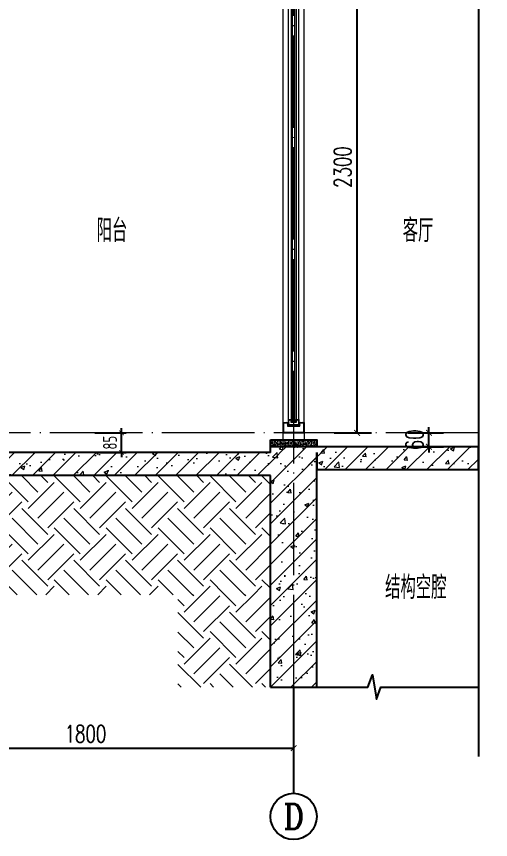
# Model space of a CAD drawing. Extents: x -668857 to 185752, y -270966 to 286822.
# Drawn here: x 47798 to 49847, y 121525 to 125086 of the extents above; entities that cross this region are included whole.
import ezdxf
from ezdxf.enums import TextEntityAlignment as Align

# ---------------------------------------------------------------- set-up
doc = ezdxf.new("R2010")
doc.units = 0
doc.header["$LTSCALE"] = 1000
doc.linetypes.add('DOTE', pattern=[2.42, 2, -0.2, 0.02, -0.2])
doc.layers.get('0').update_dxf_attribs({"linetype": 'CONTINUOUS'})
doc.layers.get('DEFPOINTS').update_dxf_attribs({"linetype": 'CONTINUOUS'})
for name, color, linetype in [('A-AXIS_TEXT', 7, 'CONTINUOUS'), ('AXIS', 3, 'CONTINUOUS'), ('DIM', 2, 'CONTINUOUS'), ('DIM_SYMB', 3, 'CONTINUOUS'), ('PUB_DIM', 3, 'CONTINUOUS'), ('PUB_TEXT', 2, 'CONTINUOUS'), ('WALL', 5, 'CONTINUOUS'), ('立面-看线', 251, 'CONTINUOUS')]:
    doc.layers.add(name, color=color, linetype=linetype)
for name, color, linetype, lineweight in [('AXIS_TEXT', 7, 'CONTINUOUS', 20), ('DOTE', 19, 'DOTE', 9), ('PUB_HATCH', 8, 'CONTINUOUS', 9), ('S_WINDOW', 144, 'CONTINUOUS', 15), ('填充', 251, 'CONTINUOUS', 5), ('细细', 250, 'CONTINUOUS', 0)]:
    doc.layers.add(name, color=color, linetype=linetype, lineweight=lineweight)
doc.styles.add('_TCH_AXIS', font='COMPLEX', dxfattribs={"bigfont": 'GBCBIG'})
doc.styles.add('_TCH_DIM_T3', font='SIMPLEX', dxfattribs={"width": 0.705882, "bigfont": 'GBCBIG'})
doc.styles.add('COMPLEX', font='COMPLEX')
doc.styles.add('TSSD_DIMENSION', font='Tssdeng.shx', dxfattribs={"width": 0.7, "bigfont": 'tssdchn.shx'})
doc.styles.add('TSSD_REIN', font='tssdeng.shx', dxfattribs={"width": 0.7, "height": 300, "bigfont": 'tssdchn.shx'})
doc.dimstyles.new('_TCH_ARCH&&25', dxfattribs={"dimtxt": 74.375, "dimasz": 25, "dimexe": 62.5, "dimexo": 75, "dimgap": 25, "dimtad": 1, "dimdec": 0, "dimzin": 0, "dimdsep": 46, "dimtxsty": '_TCH_DIM_T3', "dimblk": 'ARCHTICK', "dimcen": 0.09, "dimclrt": 7, "dimazin": 0, "dimtfac": 1, "dimtdec": 0, "dimtix": 1, "dimtmove": 2, "dimatfit": 3, "dimldrblk": 'ARCHTICK', "dimfxl": 1, "dimtolj": 1, "dimtzin": 0, "dimarcsym": 0})
doc.dimstyles.new('TSSD_20_20', dxfattribs={"dimtxt": 60, "dimasz": 20, "dimexe": 20, "dimexo": 50, "dimgap": 20, "dimtad": 1, "dimdec": 0, "dimzin": 0, "dimdsep": 46, "dimtxsty": 'TSSD_DIMENSION', "dimblk": 'ARCHTICK', "dimblk1": 'ARCHTICK', "dimblk2": 'ARCHTICK', "dimcen": 0, "dimdle": 20, "dimclrt": 7, "dimadec": 0, "dimazin": 0, "dimtfac": 1, "dimtdec": 0, "dimtix": 1, "dimtmove": 2, "dimatfit": 3, "dimfxl": 1, "dimtolj": 1, "dimtzin": 0, "dimarcsym": 0})
pattern_1 = [(315, (145053.3697, 680712.4302), (-1.76776695, -1.76776695), []), (315, (145054.5482, 680712.4302), (-1.76776695, -1.76776695), [])]
pattern_2 = [(315, (145053.3697, 678374.192), (-1.76776695, -1.76776695), []), (315, (145054.5482, 678374.192), (-1.76776695, -1.76776695), [])]
pattern_3 = [(45, (-818212.95, 249270.64), (0, 224.506403), [158.75, -158.75]), (45, (-818255.04, 249312.74), (0, 224.506403), [158.75, -158.75]), (45, (-818297.14, 249354.83), (0, 224.506403), [158.75, -158.75]), (135, (-818297.14, 249382.9), (-224.506403, 0), [158.75, -158.75]), (135, (-818255.04, 249424.99), (-224.506403, 0), [158.75, -158.75]), (135, (-818212.95, 249467.09), (-224.506403, 0), [158.75, -158.75])]
pattern_4 = [(45, (-525879.05, 291727.59), (-44.194174, 44.194174), []), (50, (-525879.05, 291727.59), (179.315046, -15.688034), [18.75, -206.25]), (355, (-525879.05, 291727.6), (-34.687833, 188.048033), [15, -165]), (100.4514, (-525864.1, 291726.28), (144.627345, 172.359886), [15.93505, -175.28553]), (46.1842, (-525879.05, 291777.6), (266.81026, -41.37975), [28.125, -309.375]), (96.6356, (-525856.82, 291774.14), (233.66568, 243.52947), [23.90257, -262.92825]), (351.1842, (-525879.05, 291777.6), (233.66549, 243.52965), [22.5, -247.5]), (21, (-525854.05, 291765.09), (149.226763, -100.654723), [18.75, -206.25]), (326, (-525854.05, 291765.1), (60.828833, 181.28751), [15, -165]), (71.4514, (-525841.61, 291756.7), (210.055657, 80.632624), [15.93505, -175.28553]), (37.5, (-525879.05, 291727.59), (3.039964, 83.2234635), [0, -163, 0, -167.5, 0, -165.625]), (7.5, (-525879.05, 291727.59), (65.767384, 98.602928), [0, -95.5, 0, -159.25, 0, -63.125]), (327.5, (-525934.8, 291727.59), (133.455609, -5.638718), [0, -62.5, 0, -195, 0, -258.75]), (317.5, (-525959.8, 291727.59), (145.796542, 25.026246), [0, -81.25, 0, -129.5, 0, -183.75])]

# ---------------------------------------------------------------- blocks, each defined once
blk = doc.blocks.new('afzdfsregf')
at = {"layer": '细细'}
h = blk.add_hatch(dxfattribs=at)
h.set_pattern_fill('金属', color=256, style=0)
h.set_pattern_definition(pattern_1)
h.paths.add_polyline_path([(221063.8, 608913.8), (221043.8, 608913.8), (221043.8, 608927.3), (220993.8, 608927.3), (220993.8, 608913.8), (220973.8, 608913.8), (220973.8, 608958.8), (221063.8, 608958.8)])
h.paths.add_polyline_path([(221045.8, 608929.3), (221045.8, 608915.8), (221061.8, 608915.8), (221061.8, 608956.8), (220975.8, 608956.8), (220975.8, 608915.8), (220991.8, 608915.8), (220991.8, 608929.3)], flags=16)
h = blk.add_hatch(dxfattribs=at)
h.set_pattern_fill('金属', color=256, style=0)
h.set_pattern_definition(pattern_1)
h.paths.add_polyline_path([(220996.3, 608925.3), (220996.3, 608900.3), (221008.3, 608900.3), (221008.3, 608910.3), (221029.3, 608910.3), (221029.3, 608900.3), (221041.3, 608900.3), (221041.3, 608925.3)])
h.paths.add_polyline_path([(221039.3, 608923.3), (221039.3, 608902.3), (221031.3, 608902.3), (221031.3, 608912.3), (221006.3, 608912.3), (221006.3, 608902.3), (220998.3, 608902.3), (220998.3, 608923.3)], flags=16)
h = blk.add_hatch(color=256, dxfattribs=at)
edge = h.paths.add_edge_path()
edge.add_line((221023.3, 608910.3), (221023.3, 608898.3))
edge.add_arc((221018.8, 608890), 9.44, 61.5175, 118.4825)
edge.add_line((221014.3, 608898.3), (221014.3, 608910.3))
edge.add_arc((221018.8, 608918.6), 9.44, 241.5175, 298.4825)
h = blk.add_hatch(dxfattribs=at)
h.set_pattern_fill('金属', color=256, style=0)
h.set_pattern_definition(pattern_2)
h.paths.add_polyline_path([(221063.8, 606703.8), (221043.8, 606703.8), (221043.8, 606690.3), (220993.8, 606690.3), (220993.8, 606703.8), (220973.8, 606703.8), (220973.8, 606658.8), (221063.8, 606658.8)])
h.paths.add_polyline_path([(221045.8, 606688.3), (221045.8, 606701.8), (221061.8, 606701.8), (221061.8, 606660.8), (220975.8, 606660.8), (220975.8, 606701.8), (220991.8, 606701.8), (220991.8, 606688.3)], flags=16)
h = blk.add_hatch(dxfattribs=at)
h.set_pattern_fill('金属', color=256, style=0)
h.set_pattern_definition(pattern_2)
h.paths.add_polyline_path([(220996.3, 606692.3), (220996.3, 606717.3), (221008.3, 606717.3), (221008.3, 606707.3), (221029.3, 606707.3), (221029.3, 606717.3), (221041.3, 606717.3), (221041.3, 606692.3)])
h.paths.add_polyline_path([(221039.3, 606694.3), (221039.3, 606715.3), (221031.3, 606715.3), (221031.3, 606705.3), (221006.3, 606705.3), (221006.3, 606715.3), (220998.3, 606715.3), (220998.3, 606694.3)], flags=16)
h = blk.add_hatch(color=256, dxfattribs=at)
edge = h.paths.add_edge_path()
edge.add_line((221023.3, 606707.3), (221023.3, 606719.3))
edge.add_arc((221018.8, 606727.6), 9.44, 241.5175, 298.4825, ccw=False)
edge.add_line((221014.3, 606719.3), (221014.3, 606707.3))
edge.add_arc((221018.8, 606699), 9.44, 61.5175, 118.4825, ccw=False)
at = {"layer": 'S_WINDOW'}
for p, q in [((220973.8, 606703.8), (220973.8, 608913.8)), ((221063.8, 606703.8), (221063.8, 608913.8)), ((220996.3, 606717.3), (220996.3, 608900.3)), ((221041.3, 606717.3), (221041.3, 608900.3))]:
    blk.add_line(p, q, dxfattribs=at)
for points in [[(220973.8, 608958.8), (220973.8, 608913.8), (220993.8, 608913.8), (220993.8, 608927.3), (221043.8, 608927.3), (221043.8, 608913.8), (221063.8, 608913.8), (221063.8, 608958.8)], [(220975.8, 608956.8), (220975.8, 608915.8), (220991.8, 608915.8), (220991.8, 608929.3), (221045.8, 608929.3), (221045.8, 608915.8), (221061.8, 608915.8), (221061.8, 608956.8)], [(220996.3, 608925.3), (220996.3, 608900.3), (221008.3, 608900.3), (221008.3, 608910.3), (221029.3, 608910.3), (221029.3, 608900.3), (221041.3, 608900.3), (221041.3, 608925.3)], [(220998.3, 608923.3), (220998.3, 608902.3), (221006.3, 608902.3), (221006.3, 608912.3), (221031.3, 608912.3), (221031.3, 608902.3), (221039.3, 608902.3), (221039.3, 608923.3)], [(220973.8, 606658.8), (220973.8, 606703.8), (220993.8, 606703.8), (220993.8, 606690.3), (221043.8, 606690.3), (221043.8, 606703.8), (221063.8, 606703.8), (221063.8, 606658.8)], [(220975.8, 606660.8), (220975.8, 606701.8), (220991.8, 606701.8), (220991.8, 606688.3), (221045.8, 606688.3), (221045.8, 606701.8), (221061.8, 606701.8), (221061.8, 606660.8)], [(220996.3, 606692.3), (220996.3, 606717.3), (221008.3, 606717.3), (221008.3, 606707.3), (221029.3, 606707.3), (221029.3, 606717.3), (221041.3, 606717.3), (221041.3, 606692.3)], [(220998.3, 606694.3), (220998.3, 606715.3), (221006.3, 606715.3), (221006.3, 606705.3), (221031.3, 606705.3), (221031.3, 606715.3), (221039.3, 606715.3), (221039.3, 606694.3)]]:
    blk.add_lwpolyline(points, close=True, dxfattribs=at)
at = {"layer": '细细'}
for points in [[(221014.3, 606719.3), (221014.3, 608910.3)], [(221023.3, 606719.3), (221023.3, 608910.3)], [(221008.3, 608900.3), (221008.3, 606717.3)], [(221029.3, 608900.3), (221029.3, 606717.3)]]:
    blk.add_lwpolyline(points, dxfattribs=at)
for points in [[(221023.3, 608910.3), (221023.3, 608898.3, 0.253805), (221014.3, 608898.3), (221014.3, 608910.3, 0.253805)], [(221023.3, 606707.3), (221023.3, 606719.3, -0.253805), (221014.3, 606719.3), (221014.3, 606707.3, -0.253805)]]:
    blk.add_lwpolyline(points, format="xyb", close=True, dxfattribs=at)
blk = doc.blocks.new('_ArchTick')
at = {"color": 0, "linetype": 'ByBlock', "const_width": 0.15}
blk.add_lwpolyline([(-0.5, -0.5), (0.5, 0.5)], dxfattribs=at)
blk = doc.blocks.new('*D1455')
at = {"layer": 'DEFPOINTS', "color": 0, "transparency": 16777216}
for p in [(49415.1, 123284.6), (49581, 123284.6), (49415.1, 123224.6)]:
    blk.add_point(p, dxfattribs=at)
at = {"layer": 'PUB_DIM', "color": 0, "lineweight": -2, "transparency": 16777216}
for p, q in [((49490.1, 123284.6), (49643.5, 123284.6)), ((49581, 123284.6), (49581, 123309.6)), ((49581, 123224.6), (49581, 123284.6)), ((49490.1, 123224.6), (49643.5, 123224.6)), ((49581, 123224.6), (49581, 123199.6))]:
    blk.add_line(p, q, dxfattribs=at)
at = {"layer": 'PUB_DIM', "color": 0, "lineweight": -2, "transparency": 16777216, "xscale": 25, "yscale": 25, "zscale": 25}
for p, rotation in [((49581, 123284.6), 270), ((49581, 123224.6), 90)]:
    blk.add_blockref('_ArchTick', p, dxfattribs=dict(at, rotation=rotation))
at = {"layer": 'PUB_DIM', "color": 7, "transparency": 16777216, "insert": (49518.8, 123254.6), "char_height": 74.38, "attachment_point": 5, "rotation": 90, "style": '_TCH_DIM_T3'}
blk.add_mtext('\\A1;60', dxfattribs=at)
blk = doc.blocks.new('*D1517')
at = {"layer": 'DEFPOINTS', "color": 0, "transparency": 16777216}
for p in [(49096.1, 125584.6), (49270.1, 125584.6), (49096.1, 123284.6)]:
    blk.add_point(p, dxfattribs=at)
at = {"layer": 'PUB_DIM', "color": 0, "lineweight": -2, "transparency": 16777216}
for p, q in [((49171.1, 125584.6), (49332.6, 125584.6)), ((49270.1, 123284.6), (49270.1, 125584.6)), ((49171.1, 123284.6), (49332.6, 123284.6))]:
    blk.add_line(p, q, dxfattribs=at)
at = {"layer": 'PUB_DIM', "color": 0, "lineweight": -2, "transparency": 16777216, "xscale": 25, "yscale": 25, "zscale": 25}
for p, rotation in [((49270.1, 125584.6), 90), ((49270.1, 123284.6), 270)]:
    blk.add_blockref('_ArchTick', p, dxfattribs=dict(at, rotation=rotation))
at = {"layer": 'PUB_DIM', "color": 7, "transparency": 16777216, "insert": (49207.9, 124434.6), "char_height": 74.38, "attachment_point": 5, "rotation": 90, "style": '_TCH_DIM_T3'}
blk.add_mtext('\\A1;2300', dxfattribs=at)
blk = doc.blocks.new('*D1518')
at = {"layer": 'AXIS', "color": 0, "lineweight": -2, "transparency": 16777216}
for p, q in [((47196.1, 122109.6), (47196.1, 121858)), ((48996.1, 122109.6), (48996.1, 121858)), ((47196.1, 121920.5), (48996.1, 121920.5))]:
    blk.add_line(p, q, dxfattribs=at)
at = {"layer": 'DEFPOINTS', "color": 0, "transparency": 16777216}
for p in [(47196.1, 122184.6), (48996.1, 122184.6), (48996.1, 121920.5)]:
    blk.add_point(p, dxfattribs=at)
at = {"layer": 'AXIS', "color": 0, "lineweight": -2, "transparency": 16777216, "xscale": 25, "yscale": 25, "zscale": 25, "rotation": 180}
blk.add_blockref('_ArchTick', (47196.1, 121920.5), dxfattribs=at)
at = {"layer": 'AXIS', "color": 0, "lineweight": -2, "transparency": 16777216, "xscale": 25, "yscale": 25, "zscale": 25}
blk.add_blockref('_ArchTick', (48996.1, 121920.5), dxfattribs=at)
at = {"layer": 'AXIS', "color": 7, "transparency": 16777216, "insert": (48096.1, 121982.7), "char_height": 74.38, "attachment_point": 5, "style": '_TCH_DIM_T3'}
blk.add_mtext('\\A1;1800', dxfattribs=at)
blk = doc.blocks.new('_AXISO')
blk.add_circle((0, 0), 0.5)
at = {"layer": 'A-AXIS_TEXT', "style": 'COMPLEX', "width": 1.041667}
blk.add_attdef('A', text='', height=0.56, dxfattribs=at).set_placement((-0.25, -0.28), (0.25, -0.28), align=Align.FIT)
blk = doc.blocks.new('20210902.15310664')
at = {"layer": 'DOTE', "color": 1, "linetype": 'DOTE', "ltscale": 0.2}
for p, q in [((86857.8, -133245.9), (86857.8, -113645.9)), ((87656.3, -132145.9), (83887.6, -132145.9))]:
    blk.add_line(p, q, dxfattribs=at)
blk = doc.blocks.new('*D2553')
at = {"layer": 'DEFPOINTS', "color": 0, "transparency": 16777216}
for p in [(48086, 123284.6), (48251.9, 123284.6), (48086, 123199.6)]:
    blk.add_point(p, dxfattribs=at)
at = {"layer": 'DIM', "color": 0, "lineweight": -2, "transparency": 16777216}
for p, q in [((48136, 123284.6), (48271.9, 123284.6)), ((48251.9, 123284.6), (48251.9, 123304.6)), ((48251.9, 123199.6), (48251.9, 123284.6)), ((48136, 123199.6), (48271.9, 123199.6)), ((48251.9, 123199.6), (48251.9, 123179.6))]:
    blk.add_line(p, q, dxfattribs=at)
at = {"layer": 'DIM', "color": 0, "lineweight": -2, "transparency": 16777216, "xscale": 20, "yscale": 20, "zscale": 20}
for p, rotation in [((48251.9, 123284.6), 270), ((48251.9, 123199.6), 90)]:
    blk.add_blockref('_ArchTick', p, dxfattribs=dict(at, rotation=rotation))
at = {"layer": 'DIM', "color": 7, "transparency": 16777216, "insert": (48201.9, 123242.1), "char_height": 60, "attachment_point": 5, "rotation": 90, "style": 'TSSD_DIMENSION'}
blk.add_mtext('\\A1;85', dxfattribs=at)

msp = doc.modelspace()

# ---------------------------------------------------------------- hatches: boundary and pattern name
at = {"layer": 'PUB_HATCH'}
h = msp.add_hatch(dxfattribs=at)
h.set_pattern_fill('钢筋混凝土', color=256, scale=25, style=0)
h.set_pattern_definition(pattern_4)
h.paths.add_polyline_path([(49794.66, 123224.56), (48896.13, 123224.56), (49096.13, 123124.56), (49794.66, 123124.56)])
h = msp.add_hatch(dxfattribs=at)
h.set_pattern_fill('钢筋混凝土', color=256, scale=25, style=0)
h.set_pattern_definition(pattern_4)
h.paths.add_polyline_path([(48962.8, 123166.23), (49096.13, 123199.56), (49096.13, 123124.56), (48896.13, 123224.56), (48896.13, 123199.56)])
h = msp.add_hatch(dxfattribs=at)
h.set_pattern_fill('钢筋混凝土', color=256, scale=25, style=0)
h.set_pattern_definition(pattern_4)
h.paths.add_polyline_path([(48962.8, 123166.23), (48896.13, 123199.56), (47296.13, 123199.56), (47296.13, 123099.56), (48896.13, 123099.56)])
h = msp.add_hatch(dxfattribs=at)
h.set_pattern_fill('钢筋混凝土', color=256, scale=25, style=0)
h.set_pattern_definition(pattern_4)
h.paths.add_polyline_path([(49096.1, 122184.56), (49096.13, 123199.56), (48962.8, 123166.23), (48896.13, 123099.56), (48896.1, 122184.56)])
at = {"layer": '填充'}
h = msp.add_hatch(dxfattribs=at)
h.set_pattern_fill('EARTH', color=250, scale=50, angle=45, style=0)
h.set_pattern_definition(pattern_3)
h.paths.add_polyline_path([(47296.13, 122584.57), (48896.12, 122584.54), (48896.12, 123099.55), (47296.13, 123099.57)])
h = msp.add_hatch(dxfattribs=at)
h.set_pattern_fill('EARTH', color=250, scale=50, angle=45, style=0)
h.set_pattern_definition(pattern_3)
h.paths.add_polyline_path([(48896.13, 122584.56), (48496.13, 122584.56), (48496.13, 122184.37), (48896.13, 122184.37)])
at = {"layer": '立面-看线'}
h = msp.add_hatch(dxfattribs=at)
h.set_pattern_fill('碎沙', color=256, scale=4)
h.set_pattern_definition([(37.5, (-752157.109, -262162.392), (-0.32000626, 9.78826475), [0, -7.7216, 0, -8.636, 0, -8.255]), (7.5, (-752157.109, -262162.392), (8.99046566, 14.33650201), [0, -4.1656, 0, -6.9596, 0, -2.667]), (327.5, (-752163.357, -262162.392), (15.819847405, 0.02874369), [0, -2.54, 0, -9.144, 0, -11.938]), (317.5, (-752163.357, -262162.392), (15.27112905, 4.45858647), [0, -1.27, 0, -5.9944, 0, -6.858])])
h.paths.add_polyline_path([(49096.13, 123224.56), (49096.13, 123254.56), (48896.13, 123254.56), (48896.13, 123224.56)])

# ---------------------------------------------------------------- linework, layer by layer
at = {"layer": 'AXIS'}
msp.add_line((48996.1, 122184.56), (48996.1, 121725.17), dxfattribs=at)
at = {"layer": 'DIM_SYMB'}
for points in [[(49794.66, 141204.56), (49794.66, 131572.68), (49847.16, 131553.58), (49742.16, 131535.06), (49794.66, 131516.43), (49794.66, 121884.56)], [(48896.1, 122184.56), (49317.25, 122184.56), (49336.36, 122237.06), (49354.88, 122132.06), (49373.5, 122184.56), (49794.66, 122184.56)]]:
    msp.add_lwpolyline(points, dxfattribs=at)
at = {"layer": 'S_WINDOW'}
msp.add_lwpolyline([(48951.13, 123284.56), (49041.13, 123284.56), (49041.13, 123254.56), (48951.13, 123254.56)], close=True, dxfattribs=at)
at = {"layer": 'WALL'}
for p, q in [((49794.66, 123224.56), (48896.13, 123224.56)), ((48896.13, 123199.56), (48896.13, 123224.56)), ((49794.66, 123124.56), (49794.66, 123224.56)), ((48896.13, 123199.56), (47296.13, 123199.56)), ((49096.1, 122184.56), (49096.13, 123199.56)), ((49096.13, 123199.56), (49096.13, 123124.56)), ((49794.66, 123124.56), (49096.13, 123124.56)), ((48896.13, 123099.56), (47296.13, 123099.56)), ((48896.1, 122184.56), (48896.13, 123099.56)), ((48896.1, 122184.56), (49096.1, 122184.56))]:
    msp.add_line(p, q, dxfattribs=at)
msp.add_lwpolyline([(48896.13, 123254.56), (49096.13, 123254.56), (49096.13, 123224.56), (48896.13, 123224.56)], close=True, dxfattribs=at)

# ---------------------------------------------------------------- block references
msp.add_blockref('afzdfsregf', (-172022.63, -483374.2))
at = {"layer": 'AXIS'}
ref = msp.add_blockref('_AXISO', (48996.1, 121625.17), dxfattribs=dict(at, xscale=200, yscale=200, zscale=200))
ref.add_attrib('A', 'D', dxfattribs={"layer": 'AXIS_TEXT', "height": 108.81, "style": '_TCH_AXIS'}).set_placement((48952.06, 121570.76), (49040.14, 121570.76), align=Align.FIT)
at = {"layer": 'DOTE'}
msp.add_blockref('20210902.15310664', (-37861.63, 255430.45), dxfattribs=at)

# ---------------------------------------------------------------- texts
at = {"layer": 'PUB_TEXT', "style": 'TSSD_REIN', "width": 0.7}
for s, p in [('阳台', (48144.04, 124110.18)), ('客厅', (49467.54, 124110.18)), ('结构空腔', (49391.27, 122565.98))]:
    msp.add_text(s, height=100, dxfattribs=at).set_placement(p)

# ---------------------------------------------------------------- dimensions: what is measured, and where the dimension line sits
at = {"layer": 'AXIS'}
dim = msp.add_aligned_dim(p1=(47196.13, 122184.56), p2=(48996.13, 122184.56), distance=-264.03, dimstyle='_TCH_ARCH&&25', dxfattribs=at)
dim.commit()
dim.dimension.update_dxf_attribs({"geometry": '*D1518', "text_midpoint": (48096.13, 121982.71)})
at = {"layer": 'DIM'}
dim = msp.add_aligned_dim(p1=(48085.96, 123199.56), p2=(48085.96, 123284.56), distance=-165.96, dimstyle='TSSD_20_20', dxfattribs=at)
dim.commit()
dim.dimension.update_dxf_attribs({"geometry": '*D2553', "text_midpoint": (48201.92, 123242.06)})
at = {"layer": 'PUB_DIM'}
for p1, p2, distance, picture, middle in [((49096.13, 123284.56), (49096.13, 125584.56), -173.97, '*D1517', (49207.91, 124434.56)), ((49415.07, 123224.56), (49415.07, 123284.56), -165.96, '*D1455', (49518.84, 123254.56))]:
    dim = msp.add_aligned_dim(p1=p1, p2=p2, distance=distance, dimstyle='_TCH_ARCH&&25', dxfattribs=at)
    dim.commit()
    dim.dimension.update_dxf_attribs({"geometry": picture, "text_midpoint": middle})

doc.saveas('drawing.dxf')
